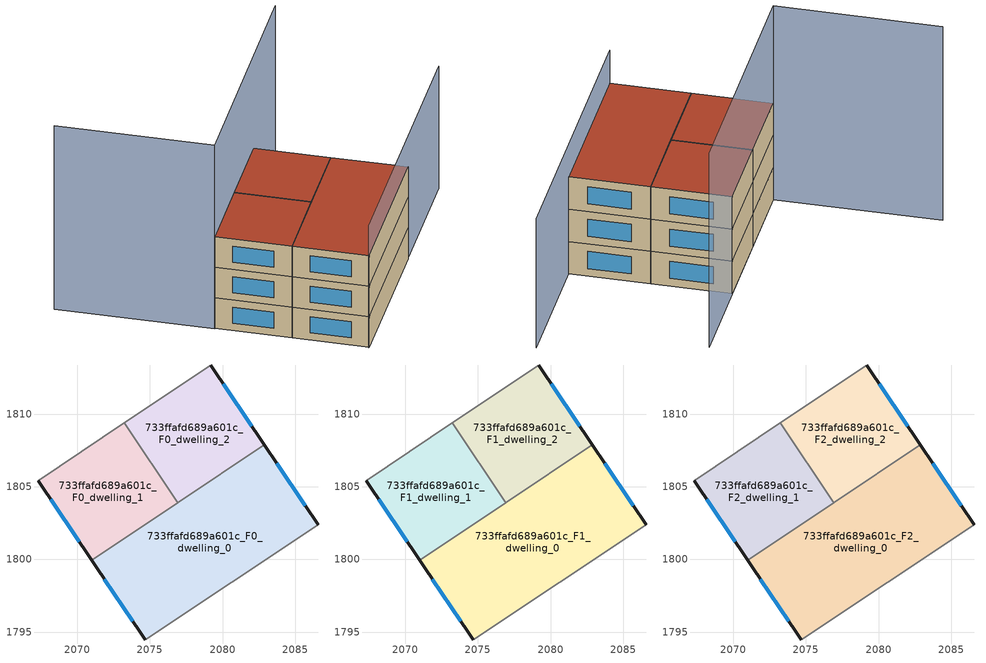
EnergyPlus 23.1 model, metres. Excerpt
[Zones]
733ffafd689a601c_F0_dwelling_0
 floor ground (EU_floor_Construction): 2082.88,1807.89 2086.57,1802.4 2074.68,1794.45 2070.99,1799.93 z0
 wall outside (EU_wall_Construction): 2086.57,1802.4 2082.88,1807.89 / 2070.99,1799.93 2074.68,1794.45 z0:3
 wall adiabatic (EU_wall_Construction): 2074.68,1794.45 2086.57,1802.4 z0:3
 wall to 733ffafd689a601c_F0_dwelling_2 (EU_wall_Construction): 2082.88,1807.89 2076.93,1803.91 z0:3
 wall to 733ffafd689a601c_F0_dwelling_1 (EU_wall_Construction): 2076.93,1803.91 2070.99,1799.93 z0:3
 window (EU_Window_Construction): 2085.7,1803.69 2083.75,1806.6 / 2071.86,1798.65 2073.81,1795.74 z0.7:2.3
733ffafd689a601c_F0_dwelling_1
 floor ground (EU_floor_Construction): 2073.25,1809.4 2076.93,1803.91 2070.99,1799.93 2067.3,1805.42 z0
 wall outside (EU_wall_Construction): 2067.3,1805.42 2070.99,1799.93 z0:3
 wall adiabatic (EU_wall_Construction): 2073.25,1809.4 2067.3,1805.42 z0:3
 wall to 733ffafd689a601c_F0_dwelling_2 (EU_wall_Construction): 2076.93,1803.91 2073.25,1809.4 z0:3
 window (EU_Window_Construction): 2068.16,1804.13 2070.12,1801.22 z0.7:2.3
733ffafd689a601c_F0_dwelling_2
 floor ground (EU_floor_Construction): 2079.19,1813.38 2082.88,1807.89 2076.93,1803.91 2073.25,1809.4 z0
 wall outside (EU_wall_Construction): 2082.88,1807.89 2079.19,1813.38 z0:3
 wall adiabatic (EU_wall_Construction): 2079.19,1813.38 2073.25,1809.4 z0:3
 window (EU_Window_Construction): 2082.01,1809.18 2080.06,1812.09 z0.7:2.3
733ffafd689a601c_F1_dwelling_0
 floor to 733ffafd689a601c_F0_dwelling_0 (EU_floor_Construction): 2082.88,1807.89 2086.57,1802.4 2074.68,1794.45 2070.99,1799.93 z3
 wall outside (EU_wall_Construction): 2086.57,1802.4 2082.88,1807.89 / 2070.99,1799.93 2074.68,1794.45 z3:6
 wall adiabatic (EU_wall_Construction): 2074.68,1794.45 2086.57,1802.4 z3:6
 wall to 733ffafd689a601c_F1_dwelling_2 (EU_wall_Construction): 2082.88,1807.89 2076.93,1803.91 z3:6
 wall to 733ffafd689a601c_F1_dwelling_1 (EU_wall_Construction): 2076.93,1803.91 2070.99,1799.93 z3:6
 window (EU_Window_Construction): 2085.7,1803.69 2083.75,1806.6 / 2071.86,1798.65 2073.81,1795.74 z3.7:5.3
733ffafd689a601c_F1_dwelling_1
 floor to 733ffafd689a601c_F0_dwelling_1 (EU_floor_Construction): 2073.25,1809.4 2076.93,1803.91 2070.99,1799.93 2067.3,1805.42 z3
 wall outside (EU_wall_Construction): 2067.3,1805.42 2070.99,1799.93 z3:6
 wall adiabatic (EU_wall_Construction): 2073.25,1809.4 2067.3,1805.42 z3:6
 wall to 733ffafd689a601c_F1_dwelling_2 (EU_wall_Construction): 2076.93,1803.91 2073.25,1809.4 z3:6
 window (EU_Window_Construction): 2068.16,1804.13 2070.12,1801.22 z3.7:5.3
733ffafd689a601c_F1_dwelling_2
 floor to 733ffafd689a601c_F0_dwelling_2 (EU_floor_Construction): 2079.19,1813.38 2082.88,1807.89 2076.93,1803.91 2073.25,1809.4 z3
 wall outside (EU_wall_Construction): 2082.88,1807.89 2079.19,1813.38 z3:6
 wall adiabatic (EU_wall_Construction): 2079.19,1813.38 2073.25,1809.4 z3:6
 window (EU_Window_Construction): 2082.01,1809.18 2080.06,1812.09 z3.7:5.3
733ffafd689a601c_F2_dwelling_0
 floor to 733ffafd689a601c_F1_dwelling_0 (EU_floor_Construction): 2082.88,1807.89 2086.57,1802.4 2074.68,1794.45 2070.99,1799.93 z6
 wall outside (EU_wall_Construction): 2086.57,1802.4 2082.88,1807.89 / 2070.99,1799.93 2074.68,1794.45 z6:9
 wall adiabatic (EU_wall_Construction): 2074.68,1794.45 2086.57,1802.4 z6:9
 wall to 733ffafd689a601c_F2_dwelling_2 (EU_wall_Construction): 2082.88,1807.89 2076.93,1803.91 z6:9
 wall to 733ffafd689a601c_F2_dwelling_1 (EU_wall_Construction): 2076.93,1803.91 2070.99,1799.93 z6:9
 window (EU_Window_Construction): 2085.7,1803.69 2083.75,1806.6 / 2071.86,1798.65 2073.81,1795.74 z6.7:8.3
 roof outside (EU_roof_Construction): 2086.57,1802.4 2082.88,1807.89 2070.99,1799.93 2074.68,1794.45 z9
733ffafd689a601c_F2_dwelling_1
 floor to 733ffafd689a601c_F1_dwelling_1 (EU_floor_Construction): 2073.25,1809.4 2076.93,1803.91 2070.99,1799.93 2067.3,1805.42 z6
 wall outside (EU_wall_Construction): 2067.3,1805.42 2070.99,1799.93 z6:9
 wall adiabatic (EU_wall_Construction): 2073.25,1809.4 2067.3,1805.42 z6:9
 wall to 733ffafd689a601c_F2_dwelling_2 (EU_wall_Construction): 2076.93,1803.91 2073.25,1809.4 z6:9
 window (EU_Window_Construction): 2068.16,1804.13 2070.12,1801.22 z6.7:8.3
 roof outside (EU_roof_Construction): 2076.93,1803.91 2073.25,1809.4 2067.3,1805.42 2070.99,1799.93 z9
733ffafd689a601c_F2_dwelling_2
 floor to 733ffafd689a601c_F1_dwelling_2 (EU_floor_Construction): 2079.19,1813.38 2082.88,1807.89 2076.93,1803.91 2073.25,1809.4 z6
 wall outside (EU_wall_Construction): 2082.88,1807.89 2079.19,1813.38 z6:9
 wall adiabatic (EU_wall_Construction): 2079.19,1813.38 2073.25,1809.4 z6:9
 window (EU_Window_Construction): 2082.01,1809.18 2080.06,1812.09 z6.7:8.3
 roof outside (EU_roof_Construction): 2082.88,1807.89 2079.19,1813.38 2073.25,1809.4 2076.93,1803.91 z9
shading: 2074.57,1794.38 2095.99,1808.69 z0:12; 2085.97,1817.91 2067.28,1805.4 / 2067.28,1805.4 2059.64,1816.8 z0:18
[Building]
EU S2 Campaign: North Axis=0; Terrain=City; Solar Distribution=FullExterior
[Site:Location]
Budapest.Ferenc.Liszt.Intl.AP: Latitude=47.437; Longitude=19.256; Time Zone=1; Elevation=185
[SizingPeriod:WeatherFileDays]
AnnualSizingPeriod: Begin Month=1; Begin Day of Month=1; End Month=12; End Day of Month=31; Day of Week for Start Day=Monday; Use Weather File Daylight Saving Period=No; Use Weather File Rain and Snow Indicators=No
[MATERIAL]
EU_InternalMass_Material: Roughness=MediumRough; Thickness=0.1; Conductivity=1; Density=1800; Specific Heat=900; Thermal Absorptance=0.9; Solar Absorptance=0.7; Visible Absorptance=0.7
[MATERIAL:NOMASS] Roughness=MediumRough; Thermal Absorptance=0.9; Solar Absorptance=0.7; Visible Absorptance=0.7
Name | Thermal Resistance
EU_wall_NoMass | 0.832559
EU_roof_NoMass | 1.39638
EU_floor_NoMass | 0.872794
[WINDOWMATERIAL:SIMPLEGLAZINGSYSTEM]
EU_Window_SimpleGlazing: UFactor=2.79869; Solar Heat Gain Coefficient=0.75; Visible Transmittance=0.75
[CONSTRUCTION]
EU_wall_Construction: EU_wall_NoMass
EU_roof_Construction: EU_roof_NoMass
EU_floor_Construction: EU_floor_NoMass
EU_Window_Construction: EU_Window_SimpleGlazing
EU_InternalMass_Construction: EU_InternalMass_Material
[ZONE] Type=1; Multiplier=1; Ceiling Height=autocalculate; Floor Area=autocalculate; Part of Total Floor Area=Yes
Name | Volume
733ffafd689a601c_F0_dwelling_0; 733ffafd689a601c_F1_dwelling_0; 733ffafd689a601c_F2_dwelling_0 | 283.811
733ffafd689a601c_F0_dwelling_1; 733ffafd689a601c_F1_dwelling_1; 733ffafd689a601c_F2_dwelling_1 | 141.922
733ffafd689a601c_F0_dwelling_2 | 141.913
733ffafd689a601c_F1_dwelling_2; 733ffafd689a601c_F2_dwelling_2 | 141.914
[INTERNALMASS] Construction=EU_InternalMass_Construction
Name | Zone or ZoneList | Surface Area
733ffafd689a601c_F0_dwelling_0_EU_InternalMass | 733ffafd689a601c_F0_dwelling_0 | 94.6037
733ffafd689a601c_F0_dwelling_1_EU_InternalMass | 733ffafd689a601c_F0_dwelling_1 | 47.3077
733ffafd689a601c_F0_dwelling_2_EU_InternalMass | 733ffafd689a601c_F0_dwelling_2 | 47.3049
733ffafd689a601c_F1_dwelling_0_EU_InternalMass | 733ffafd689a601c_F1_dwelling_0 | 94.6037
733ffafd689a601c_F1_dwelling_1_EU_InternalMass | 733ffafd689a601c_F1_dwelling_1 | 47.3077
733ffafd689a601c_F1_dwelling_2_EU_InternalMass | 733ffafd689a601c_F1_dwelling_2 | 47.3049
733ffafd689a601c_F2_dwelling_0_EU_InternalMass | 733ffafd689a601c_F2_dwelling_0 | 94.6037
733ffafd689a601c_F2_dwelling_1_EU_InternalMass | 733ffafd689a601c_F2_dwelling_1 | 47.3077
733ffafd689a601c_F2_dwelling_2_EU_InternalMass | 733ffafd689a601c_F2_dwelling_2 | 47.3049
[OTHEREQUIPMENT] Fuel Type=Electricity; Design Level Calculation Method=Watts/Area; Power per Zone Floor Area=1; Fraction Latent=0; Fraction Radiant=0; Fraction Lost=0; Carbon Dioxide Generation Rate=0; EndUse Subcategory=EU_Step8_InternalGains
Name | Zone or ZoneList or Space or SpaceList | Schedule
EU_Step8_InternalGain_733ffafd689a601c_F0_dwelling_0_f000 | 733ffafd689a601c_F0_dwelling_0 | EU_Step8_GainSchedule_733ffafd689a601c_F0_dwelling_0_f000
EU_Step8_InternalGain_733ffafd689a601c_F0_dwelling_1_f000 | 733ffafd689a601c_F0_dwelling_1 | EU_Step8_GainSchedule_733ffafd689a601c_F0_dwelling_1_f000
EU_Step8_InternalGain_733ffafd689a601c_F0_dwelling_2_f000 | 733ffafd689a601c_F0_dwelling_2 | EU_Step8_GainSchedule_733ffafd689a601c_F0_dwelling_2_f000
EU_Step8_InternalGain_733ffafd689a601c_F1_dwelling_0_f000 | 733ffafd689a601c_F1_dwelling_0 | EU_Step8_GainSchedule_733ffafd689a601c_F1_dwelling_0_f000
EU_Step8_InternalGain_733ffafd689a601c_F1_dwelling_1_f000 | 733ffafd689a601c_F1_dwelling_1 | EU_Step8_GainSchedule_733ffafd689a601c_F1_dwelling_1_f000
EU_Step8_InternalGain_733ffafd689a601c_F1_dwelling_2_f000 | 733ffafd689a601c_F1_dwelling_2 | EU_Step8_GainSchedule_733ffafd689a601c_F1_dwelling_2_f000
EU_Step8_InternalGain_733ffafd689a601c_F2_dwelling_0_f000 | 733ffafd689a601c_F2_dwelling_0 | EU_Step8_GainSchedule_733ffafd689a601c_F2_dwelling_0_f000
EU_Step8_InternalGain_733ffafd689a601c_F2_dwelling_1_f000 | 733ffafd689a601c_F2_dwelling_1 | EU_Step8_GainSchedule_733ffafd689a601c_F2_dwelling_1_f000
EU_Step8_InternalGain_733ffafd689a601c_F2_dwelling_2_f000 | 733ffafd689a601c_F2_dwelling_2 | EU_Step8_GainSchedule_733ffafd689a601c_F2_dwelling_2_f000
[ZONEVENTILATION:DESIGNFLOWRATE] Schedule=EU_AlwaysOn; Design Flow Rate Calculation Method=AirChanges/Hour; Air Changes per Hour=0.475469; Ventilation Type=Natural; Fan Pressure Rise=0; Fan Total Efficiency=1; Constant Term Coefficient=1; Temperature Term Coefficient=0; Velocity Term Coefficient=0; Velocity Squared Term Coefficient=0; Minimum Indoor Temperature=-100; Maximum Indoor Temperature=100; Delta Temperature=-100; Minimum Outdoor Temperature=-100; Maximum Outdoor Temperature=100; Maximum Wind Speed=40
Name | Zone or ZoneList or Space or SpaceList
EU_ConstantAir_733ffafd689a601c_F0_dwelling_0 | 733ffafd689a601c_F0_dwelling_0
EU_ConstantAir_733ffafd689a601c_F0_dwelling_1 | 733ffafd689a601c_F0_dwelling_1
EU_ConstantAir_733ffafd689a601c_F0_dwelling_2 | 733ffafd689a601c_F0_dwelling_2
EU_ConstantAir_733ffafd689a601c_F1_dwelling_0 | 733ffafd689a601c_F1_dwelling_0
EU_ConstantAir_733ffafd689a601c_F1_dwelling_1 | 733ffafd689a601c_F1_dwelling_1
EU_ConstantAir_733ffafd689a601c_F1_dwelling_2 | 733ffafd689a601c_F1_dwelling_2
EU_ConstantAir_733ffafd689a601c_F2_dwelling_0 | 733ffafd689a601c_F2_dwelling_0
EU_ConstantAir_733ffafd689a601c_F2_dwelling_1 | 733ffafd689a601c_F2_dwelling_1
EU_ConstantAir_733ffafd689a601c_F2_dwelling_2 | 733ffafd689a601c_F2_dwelling_2
[HVACTEMPLATE:THERMOSTAT] Constant Heating Setpoint=20; Constant Cooling Setpoint=50
EU_HeatOnly_733ffafd689a601c_F0_dwelling_0; EU_HeatOnly_733ffafd689a601c_F0_dwelling_1; EU_HeatOnly_733ffafd689a601c_F0_dwelling_2; EU_HeatOnly_733ffafd689a601c_F1_dwelling_0; EU_HeatOnly_733ffafd689a601c_F1_dwelling_1; EU_HeatOnly_733ffafd689a601c_F1_dwelling_2; EU_HeatOnly_733ffafd689a601c_F2_dwelling_0; EU_HeatOnly_733ffafd689a601c_F2_dwelling_1; EU_HeatOnly_733ffafd689a601c_F2_dwelling_2
[HVACTEMPLATE:ZONE:IDEALLOADSAIRSYSTEM] System Availability Schedule=EU_AlwaysOn; Maximum Heating Supply Air Temperature=50; Minimum Cooling Supply Air Temperature=13; Maximum Heating Supply Air Humidity Ratio=0.0156; Minimum Cooling Supply Air Humidity Ratio=0.0077; Heating Limit=NoLimit; Cooling Limit=NoLimit; Heating Availability Schedule=EU_AlwaysOn; Cooling Availability Schedule=EU_CoolingOff; Dehumidification Control Type=ConstantSensibleHeatRatio; Cooling Sensible Heat Ratio=0.7; Dehumidification Setpoint=60; Humidification Control Type=None; Humidification Setpoint=30; Outdoor Air Method=None; Outdoor Air Flow Rate per Person=0.00944; Outdoor Air Flow Rate per Zone Floor Area=0; Outdoor Air Flow Rate per Zone=0; Demand Controlled Ventilation Type=None; Outdoor Air Economizer Type=NoEconomizer; Heat Recovery Type=None; Sensible Heat Recovery Effectiveness=0.7; Latent Heat Recovery Effectiveness=0.65
Name | Template Thermostat
733ffafd689a601c_F0_dwelling_0 | EU_HeatOnly_733ffafd689a601c_F0_dwelling_0
733ffafd689a601c_F0_dwelling_1 | EU_HeatOnly_733ffafd689a601c_F0_dwelling_1
733ffafd689a601c_F0_dwelling_2 | EU_HeatOnly_733ffafd689a601c_F0_dwelling_2
733ffafd689a601c_F1_dwelling_0 | EU_HeatOnly_733ffafd689a601c_F1_dwelling_0
733ffafd689a601c_F1_dwelling_1 | EU_HeatOnly_733ffafd689a601c_F1_dwelling_1
733ffafd689a601c_F1_dwelling_2 | EU_HeatOnly_733ffafd689a601c_F1_dwelling_2
733ffafd689a601c_F2_dwelling_0 | EU_HeatOnly_733ffafd689a601c_F2_dwelling_0
733ffafd689a601c_F2_dwelling_1 | EU_HeatOnly_733ffafd689a601c_F2_dwelling_1
733ffafd689a601c_F2_dwelling_2 | EU_HeatOnly_733ffafd689a601c_F2_dwelling_2
[SIZING:ZONE] Zone Cooling Design Supply Air Temperature Input Method=SupplyAirTemperature; Zone Cooling Design Supply Air Temperature=13; Zone Heating Design Supply Air Temperature Input Method=SupplyAirTemperature; Zone Heating Design Supply Air Temperature=50; Zone Cooling Design Supply Air Humidity Ratio=0.008; Zone Heating Design Supply Air Humidity Ratio=0.008; Cooling Design Air Flow Method=DesignDay; Cooling Design Air Flow Rate=0; Cooling Minimum Air Flow per Zone Floor Area=0.000762; Cooling Minimum Air Flow=0; Cooling Minimum Air Flow Fraction=0.2; Heating Design Air Flow Method=DesignDay; Heating Design Air Flow Rate=0; Heating Maximum Air Flow per Zone Floor Area=0.002032; Heating Maximum Air Flow=0.141576; Heating Maximum Air Flow Fraction=0.3; Account for Dedicated Outdoor Air System=No; Dedicated Outdoor Air System Control Strategy=NeutralSupplyAir; Dedicated Outdoor Air Low Setpoint Temperature for Design=autosize; Dedicated Outdoor Air High Setpoint Temperature for Design=autosize; Zone Load Sizing Method=Sensible Load Only No Latent Load; Zone Latent Cooling Design Supply Air Humidity Ratio Input Method=HumidityRatioDifference; Zone Cooling Design Supply Air Humidity Ratio Difference=0.005; Zone Latent Heating Design Supply Air Humidity Ratio Input Method=HumidityRatioDifference; Zone Humidification Design Supply Air Humidity Ratio Difference=0.005
733ffafd689a601c_F0_dwelling_0; 733ffafd689a601c_F0_dwelling_1; 733ffafd689a601c_F0_dwelling_2; 733ffafd689a601c_F1_dwelling_0; 733ffafd689a601c_F1_dwelling_1; 733ffafd689a601c_F1_dwelling_2; 733ffafd689a601c_F2_dwelling_0; 733ffafd689a601c_F2_dwelling_1; 733ffafd689a601c_F2_dwelling_2
[SCHEDULE:CONSTANT]
Name | Hourly Value
EU_AlwaysOn | 1
EU_CoolingOff | 0
[SCHEDULE:FILE] Column Number=1; Rows to Skip at Top=0; Number of Hours of Data=8760; Column Separator=Comma; Interpolate to Timestep=No; Minutes per Item=60; Adjust Schedule for Daylight Savings=Yes
Name | File
EU_Step8_GainSchedule_733ffafd689a601c_F0_dwelling_0_f000 | ../../schedules/733ffafd689a601c/733ffafd689a601c_F0_dwelling_0_f000_gain.csv
EU_Step8_GainSchedule_733ffafd689a601c_F0_dwelling_1_f000 | ../../schedules/733ffafd689a601c/733ffafd689a601c_F0_dwelling_1_f000_gain.csv
EU_Step8_GainSchedule_733ffafd689a601c_F0_dwelling_2_f000 | ../../schedules/733ffafd689a601c/733ffafd689a601c_F0_dwelling_2_f000_gain.csv
EU_Step8_GainSchedule_733ffafd689a601c_F1_dwelling_0_f000 | ../../schedules/733ffafd689a601c/733ffafd689a601c_F1_dwelling_0_f000_gain.csv
EU_Step8_GainSchedule_733ffafd689a601c_F1_dwelling_1_f000 | ../../schedules/733ffafd689a601c/733ffafd689a601c_F1_dwelling_1_f000_gain.csv
EU_Step8_GainSchedule_733ffafd689a601c_F1_dwelling_2_f000 | ../../schedules/733ffafd689a601c/733ffafd689a601c_F1_dwelling_2_f000_gain.csv
EU_Step8_GainSchedule_733ffafd689a601c_F2_dwelling_0_f000 | ../../schedules/733ffafd689a601c/733ffafd689a601c_F2_dwelling_0_f000_gain.csv
EU_Step8_GainSchedule_733ffafd689a601c_F2_dwelling_1_f000 | ../../schedules/733ffafd689a601c/733ffafd689a601c_F2_dwelling_1_f000_gain.csv
EU_Step8_GainSchedule_733ffafd689a601c_F2_dwelling_2_f000 | ../../schedules/733ffafd689a601c/733ffafd689a601c_F2_dwelling_2_f000_gain.csv
